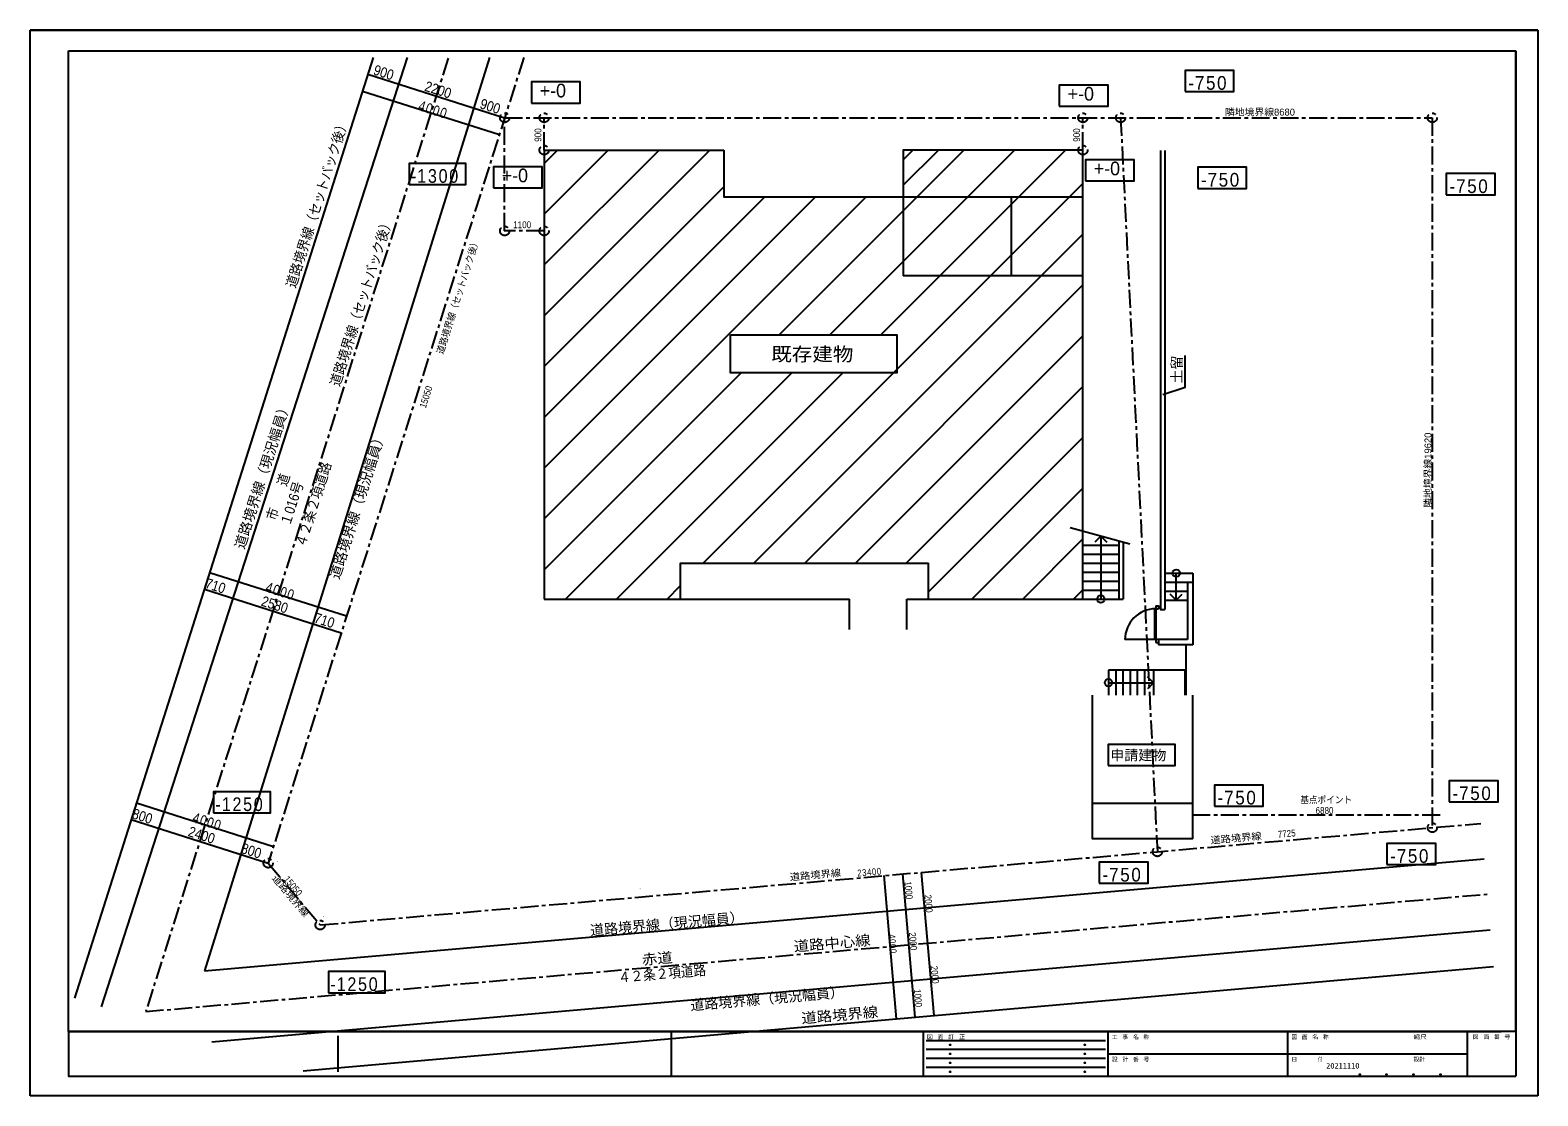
# Model space of a CAD drawing. Units: millimetres, scale not verified. Extents: x -21066 to 20914, y -14901 to 14769.
import ezdxf
from ezdxf.enums import TextEntityAlignment as Align

# ---------------------------------------------------------------- set-up
doc = ezdxf.new("R2010")
doc.units = ezdxf.units.MM
doc.header["$LTSCALE"] = 100
doc.linetypes.add('CHAIN1', pattern=[8, 5, -1, 1, -1])
doc.layers.add('0-0_0', color=7, linetype='Continuous')
doc.styles.add('ＭＳ ゴシック', font='')
doc.styles.add('ＭＳ Ｐゴシック', font='')
doc.styles.add('ＭＳ Ｐ明朝', font='')
doc.styles.get('ＭＳ ゴシック').set_extended_font_data('MS Gothic')
doc.styles.get('ＭＳ Ｐゴシック').set_extended_font_data('MS PGothic')
doc.styles.get('ＭＳ Ｐ明朝').set_extended_font_data('MS PMincho')

msp = doc.modelspace()

# ---------------------------------------------------------------- linework, layer by layer
at = {"layer": '0-0_0', "color": 3}
for p, q in [((20913.8, 14769.1), (-21066.2, 14769.1)), ((-21066.2, -14900.9), (-21066.2, 14769.1)), ((-21066.2, 14769.1), (20913.8, 14769.1)), ((20913.8, 14769.1), (20913.8, -14900.9)), ((-19996.2, -13105.9), (-19996.2, 14194.1)), ((-19996.2, -13105.9), (-19996.2, 14194.1)), ((-19996.2, -13105.9), (-19996.2, 14194.1)), ((-19996.2, 14194.1), (20303.8, 14194.1)), ((20303.8, -13105.9), (20303.8, 14194.1)), ((20303.8, 14194.1), (20303.8, -13105.9)), ((20303.8, 14194.1), (20303.8, -13105.9)), ((-19996.2, -13105.9), (19896, -13105.9)), ((-19996.2, -13105.9), (-19996.2, -14355.4)), ((19896, -13105.9), (-19996.2, -13105.9)), ((20303.8, -13105.9), (-19996.2, -13105.9)), ((-12496.2, -13230.9), (-12496.2, -14230.9)), ((-3206.7, -14355.9), (-3206.7, -13105.9)), ((3803.8, -14355.9), (3803.8, -13105.9)), ((3878.8, -13355.9), (8878.8, -13355.9)), ((8953.8, -14355.9), (8953.8, -13105.9)), ((13953.8, -14355.9), (13953.8, -13105.9)), ((18953.8, -14355.9), (18953.8, -13105.9)), ((20303.8, -13105.9), (20303.8, -14355.9)), ((3878.8, -13605.9), (8878.8, -13605.9)), ((8953.8, -13730.9), (18953.8, -13730.9)), ((3878.8, -13855.9), (8878.8, -13855.9)), ((3878.8, -14105.9), (8878.8, -14105.9)), ((-19995.7, -14355.9), (20303.8, -14355.9)), ((20913.8, -14900.9), (-21066.2, -14900.9))]:
    msp.add_line(p, q, dxfattribs=at)
at = {"layer": '0-0_0', "color": 1}
for p, q in [((-11517.1, 14011.7), (-19828.6, -12183.9)), ((-10569.8, 14009.8), (-19088.9, -12418.6)), ((-8273.8, 14005.9), (-16213.4, -11422.6)), ((-11666.9, 13539.7), (-7854.2, 12330)), ((-11814.4, 13074.8), (-8001.7, 11865.1)), ((-16067.9, -331.2), (-12255.2, -1540.9)), ((-16215.4, -796.1), (-12402.7, -2005.8)), ((-18103.3, -6746.4), (-14290.7, -7956.1)), ((-18250.9, -7211.3), (-14438.2, -8421)), ((-16213.4, -11422.6), (19416.5, -8304.2)), ((3059.7, -12755.2), (2710.9, -8770.1)), ((3580.4, -12709.6), (3231.6, -8724.5)), ((4101.1, -12664), (3752.3, -8679)), ((-16005.7, -13396.8), (19589.5, -10281.4)), ((-13468.7, -14201.8), (19678.7, -11300.6))]:
    msp.add_line(p, q, dxfattribs=at)
at = {"layer": '0-0_0', "color": 1, "linetype": 'CHAIN1'}
for p, q in [((-9424.9, 13992.6), (-17847.8, -12554.3)), ((-7320.9, 14011), (-14438.2, -8421)), ((-7854.2, 12330), (17975.8, 12330)), ((-7854.2, 9180.2), (-7854.2, 12330)), ((-6754.2, 11430), (-6754.2, 12330)), ((8245.8, 11430), (8245.8, 12330)), ((9295.8, 12330), (10319.2, -8104.2)), ((17975.8, 12330), (17975.8, -7434.1)), ((-6754.2, 9179.7), (-7853.7, 9179.7)), ((18191.1, -7089.4), (11311.1, -7089.4)), ((-17847.8, -12554.3), (19502.3, -9285.3))]:
    msp.add_line(p, q, dxfattribs=at)
at = {"layer": '0-0_0'}
for p, q in [((-6754.2, 11430), (-1754.2, 11430)), ((-6754.2, 11430), (-6754.2, -1070)), ((-6754.2, 6817.5), (-2141.7, 11430)), ((-6754.2, 8231.7), (-3555.9, 11430)), ((-6754.2, 9646), (-4970.1, 11430)), ((-6754.2, 11060.2), (-6384.4, 11430)), ((-212.9, 6287.7), (4929.4, 11430)), ((1201.3, 6287.7), (6343.6, 11430)), ((2615.5, 6287.7), (7757.8, 11430)), ((3245.8, 11160.7), (3515.1, 11430)), ((3245.8, 10453.6), (4222.2, 11430)), ((10531.1, 11415.9), (10531.1, -1355.9)), ((-2328, -70), (8245.8, 10503.8)), ((-6754.2, 5403.3), (-1754.2, 10403.3)), ((-6754.2, 2574.9), (800.9, 10130)), ((-6754.2, 3989.1), (-613.3, 10130)), ((-6754.2, 1160.7), (2215.1, 10130)), ((6245.8, 10130), (6245.8, 7930)), ((-913.8, -70), (8245.8, 9089.6)), ((500.4, -70), (8245.8, 7675.4)), ((8245.8, 7930), (3245.8, 7930)), ((1914.6, -70), (8245.8, 6261.2)), ((11093.9, 4815.7), (11093.9, 5715.7)), ((-6754.2, -253.5), (-1270.2, 5230.4)), ((-6156.4, -1070), (144, 5230.4)), ((-4742.2, -1070), (1558.2, 5230.4)), ((3328.8, -70), (8245.8, 4847)), ((11093.9, 4815.7), (10473.2, 4618)), ((3945.8, -867.2), (8245.8, 3432.8)), ((5157.3, -1070), (8245.8, 2018.5)), ((9555.3, 457.7), (7888.8, 910.7)), ((6571.5, -1070), (8245.8, 604.3)), ((8245.8, 430), (9245.8, 430)), ((8745.8, 677.8), (8578.5, 510.5)), ((8745.8, 678.4), (8745.8, -1070)), ((8745.8, 677.8), (8913.1, 510.5)), ((9245.8, 541.9), (9245.8, -1070)), ((9365.8, 509.3), (9365.8, -1070)), ((8245.8, 180), (9245.8, 180)), ((3945.8, -1070), (3945.8, -70)), ((8245.8, -70), (9245.8, -70)), ((8245.8, -320), (9245.8, -320)), ((10531.1, -348.5), (11311.1, -348.5)), ((10846.1, -1098.5), (10846.1, -348.5)), ((11311.1, -348.5), (11311.1, -2348.5)), ((-3328, -1070), (-2954.2, -696.2)), ((7985.7, -1070), (8245.8, -809.9)), ((8245.8, -570), (9245.8, -570)), ((8245.8, -820), (9245.8, -820)), ((10531.1, -598.5), (11311.1, -598.5)), ((11161.1, -598.5), (11161.1, -2198.5)), ((-6754.2, -1070), (1745.8, -1070)), ((1745.8, -1920), (1745.8, -1070)), ((3345.8, -1070), (9365.8, -1070)), ((3345.8, -1920), (3345.8, -1070)), ((10531.1, -848.5), (11161.1, -848.5)), ((10531.1, -1098.5), (11161.1, -1098.5)), ((10846.1, -1098.5), (10678.8, -931.2)), ((10846.1, -1098.5), (11013.4, -931.2)), ((10244.1, -1342.3), (10244.1, -2198.5)), ((10274.1, -1261.9), (10274.1, -2278.5)), ((10274.1, -1341.9), (10354.1, -1341.9)), ((10274.1, -2198.5), (9417.5, -2198.5)), ((11161.1, -2198.5), (10274.1, -2198.5)), ((10274.1, -2278.5), (10354.1, -2278.5)), ((10354.1, -2198.5), (10354.1, -2348.5)), ((11311.1, -2348.5), (10354.1, -2348.5)), ((11111.1, -2348.5), (11111.1, -3748.5)), ((11080.6, -3048.5), (8961.1, -3048.5)), ((8961.1, -3048.5), (8961.1, -3748.5)), ((9161.1, -3048.5), (9161.1, -3748.5)), ((9361.1, -3048.5), (9361.1, -3748.5)), ((9561.1, -3048.5), (9561.1, -3748.5)), ((9761.1, -3048.5), (9761.1, -3748.5)), ((9961.1, -3048.5), (9961.1, -3748.5)), ((10211.1, -3398.5), (10043.8, -3231.2)), ((10211.1, -3048.5), (10211.1, -3748.5)), ((11081.1, -3049), (11081.1, -3748.5)), ((8961.1, -3398.5), (10211.1, -3398.5)), ((10211.1, -3398.5), (10043.8, -3565.8)), ((11311.1, -7748.5), (11311.1, -3748.5)), ((10817.4, -5707.4), (10817.4, -5120)), ((8950.1, -5707.9), (10816.9, -5707.9)), ((8511.1, -6748.5), (11311.1, -6748.5))]:
    msp.add_line(p, q, dxfattribs=at)
at = {"layer": '0-0_0', "color": 134}
for p, q in [((-8933.4, 10470.8), (-8933.4, 11058.2)), ((-10516.3, 10470.3), (-8933.9, 10470.3)), ((-14375.9, -7020.6), (-14375.9, -6433.2)), ((-15958.8, -7021.1), (-14376.4, -7021.1)), ((-11176.7, -12030.1), (-11176.7, -11442.7)), ((-12759.6, -12030.6), (-11177.2, -12030.6))]:
    msp.add_line(p, q, dxfattribs=at)
for points in [[(11090.9, 13061.2), (12451.6, 13061.2), (12451.6, 13649.6), (11090.9, 13649.6)], [(-7111.4, 12738.8), (-5750.7, 12738.8), (-5750.7, 13327.3), (-7111.4, 13327.3)], [(7589.8, 12649.3), (8950.5, 12649.3), (8950.5, 13237.7), (7589.8, 13237.7)], [(-8168.8, 10376.1), (-6808.1, 10376.1), (-6808.1, 10964.5), (-8168.8, 10964.5)], [(8315.5, 10570.1), (9676.2, 10570.1), (9676.2, 11158.6), (8315.5, 11158.6)], [(11444, 10364.2), (12804.7, 10364.2), (12804.7, 10952.6), (11444, 10952.6)], [(18363.6, 10185.6), (19724.4, 10185.6), (19724.4, 10774), (18363.6, 10774)], [(11906.1, -6838.5), (13266.8, -6838.5), (13266.8, -6250.1), (11906.1, -6250.1)], [(18449.2, -6715.9), (19810, -6715.9), (19810, -6127.5), (18449.2, -6127.5)], [(16711.7, -8462.6), (18072.5, -8462.6), (18072.5, -7874.2), (16711.7, -7874.2)], [(8703.4, -8983.8), (10064.2, -8983.8), (10064.2, -8395.4), (8703.4, -8395.4)]]:
    msp.add_lwpolyline(points, close=True, dxfattribs=at)
at = {"layer": '0-0_0'}
for points in [[(-1754.2, 11430), (-1754.2, 10130), (8245.8, 10130)], [(8245.8, -1070), (8245.8, 11430), (3245.8, 11430), (3245.8, 7930)], [(10411.1, 11415.9), (10411.1, -1355.9), (10531.1, -1355.9)], [(-2954.2, -1070), (-2954.2, -70), (3945.8, -70)], [(10274.1, -1261.9), (10354.1, -1261.9), (10354.1, -1341.9)], [(11311.1, -7748.5), (8511.1, -7748.5), (8511.1, -3748.5)], [(10816.9, -5119.5), (8950.1, -5119.5), (8950.1, -5707.9)]]:
    msp.add_lwpolyline(points, dxfattribs=at)
at = {"layer": '0-0_0', "color": 134}
for points in [[(-8933.9, 11058.7), (-10516.3, 11058.7), (-10516.3, 10470.3)], [(-14376.4, -6432.7), (-15958.8, -6432.7), (-15958.8, -7021.1)], [(-11177.2, -11442.2), (-12759.6, -11442.2), (-12759.6, -12030.6)]]:
    msp.add_lwpolyline(points, dxfattribs=at)
at = {"layer": '0-0_0'}
msp.add_lwpolyline([(-1570.1, 6287.7), (3061.7, 6287.7), (3061.7, 5230.4), (-1570.1, 5230.4)], close=True, dxfattribs=at)
at = {"layer": '0-0_0', "color": 1, "linetype": 'CHAIN1'}
msp.add_lwpolyline([(-14438.2, -8421), (-12991.7, -10144.4), (19329.9, -7315.6)], dxfattribs=at)
for centre in [(-7854.2, 12330), (-6754.2, 12330), (8245.8, 12330), (9295.8, 12330), (17975.8, 12330), (-6754.2, 11430), (8245.8, 11430), (-7853.7, 9180.2), (-6754.2, 9179.7), (17975.8, -7434.1), (10319.2, -8104.2), (-14438.2, -8421), (-12991.7, -10144.4)]:
    msp.add_circle(centre, 129.2, dxfattribs=at)
at = {"layer": '0-0_0'}
for centre in [(10846.1, -348.5), (8745.8, -1070), (8961.1, -3398.5)]:
    msp.add_circle(centre, 103.3, dxfattribs=at)
at = {"layer": '0-0_0', "color": 3}
for centre in [(4553.8, -13480.9), (4553.8, -13730.9), (8303.8, -13480.9), (8303.8, -13730.9), (4553.8, -13980.9), (4553.8, -14230.9), (8303.8, -13980.9), (8303.8, -14230.9), (15953.8, -14305.9), (16703.8, -14305.9), (17453.8, -14305.9), (18203.8, -14305.9)]:
    msp.add_circle(centre, 12.5, dxfattribs=at)
at = {"layer": '0-0_0', "color": 134}
for centre, start, end in [((-8933.9, 11058.2), 0, 90), ((-8933.9, 10470.8), 270, 0), ((-14376.4, -6433.2), 0, 90), ((-14376.4, -7020.6), 270, 0), ((-14168.9, -8367.7), 162.39663, 220.00611), ((-4089.4, -9124.8), 275.00189, 0), ((-11177.2, -11442.7), 0, 90), ((-11177.2, -12030.1), 270, 0)]:
    msp.add_arc(centre, 0.5, start, end, dxfattribs=at)
at = {"layer": '0-0_0', "color": 1, "linetype": 'CHAIN1'}
msp.add_arc((-7853.7, 9180.2), 0.5, 180, 270, dxfattribs=at)
at = {"layer": '0-0_0'}
for centre, radius, start, end in [((9365.3, 509.9), 0.5, 254.79326, 0), ((10274.1, -2198.5), 856.6, 90, 180), ((11080.6, -3049), 0.5, 0, 90), ((10816.9, -5120), 0.5, 0, 90), ((10816.9, -5707.4), 0.5, 270, 0), ((-12887.2, -9894.8), 0.5, 220.00611, 275.00189)]:
    msp.add_arc(centre, radius, start, end, dxfattribs=at)
at = {"layer": '0-0_0', "color": 3}
msp.add_arc((-19995.7, -14355.4), 0.5, 180, 270, dxfattribs=at)

# ---------------------------------------------------------------- texts
at = {"layer": '0-0_0', "color": 1, "style": 'ＭＳ Ｐ明朝'}
for s, height, rotation, width, p in [('900', 285.9, 342.397, 0.9, (-11557.6, 13457.8)), ('2200', 285.9, 342.397, 0.9, (-10133, 13005.8)), ('900', 285.9, 342.397, 0.9, (-8592.3, 12517)), ('道路境界線（セットバック後）', 285.9, 72.397, 0.9, (-13602.1, 7540.9)), ('900', 190.6, 90, 0.9, (-6774.7, 11660.9)), ('900', 190.6, 90, 0.9, (8225.3, 11660.9)), ('道路境界線（セットバック後）', 285.9, 72.397, 0.9, (-12373.2, 4800.7)), ('道路境界線（セットバック後）', 190.6, 72.397, 0.9, (-9518.6, 5716.5)), ('15050', 190.6, 72.397, 0.9, (-9995, 4215)), ('隣地境界線19620', 190.6, 90, 1.05, (18005.8, 1471.5)), ('４２条２項道路', 285.9, 72.397, 0.9, (-13333.3, 324.1)), ('市\u3000\u3000道', 285.9, 72.397, 0.85, (-14150.4, 1076.2)), ('１016号', 285.9, 72.397, 0.9, (-13752.7, 915)), ('710', 285.9, 342.397, 0.9, (-16242.7, -834.7)), ('2580', 285.9, 342.397, 0.9, (-14681.6, -1330)), ('710', 285.9, 342.397, 0.9, (-13207.3, -1797.8)), ('800', 285.9, 342.397, 0.9, (-18278.1, -7249.8)), ('2400', 285.9, 342.397, 0.9, (-16717, -7745.2)), ('道路境界線', 190.6, 5.002, 1.1, (11810.6, -7938.5)), ('7725', 190.6, 5.002, 0.9, (13685.1, -7774.4)), ('800', 285.9, 342.397, 0.9, (-15242.7, -8212.9)), ('道路境界線', 190.6, 310.006, 1.1, (-14390.5, -8880.6)), ('15050', 190.6, 310.006, 0.9, (-14062.6, -8915.1)), ('道路境界線', 190.6, 5.002, 1.1, (98.5, -8963.5)), ('1000', 190.6, 275.002, 0.9, (3220.7, -8943.8)), ('2000', 190.6, 275.002, 0.9, (3777.8, -9314.8)), ('道路中心線', 285.9, 5.002, 1.1, (214.9, -10970.9)), ('2000', 190.6, 275.002, 0.9, (3345, -10364.2)), ('赤道', 285.9, 5.002, 1.1, (-4014.2, -11341.1)), ('４２条２項道路', 285.9, 5.002, 0.9, (-4676.2, -11835.3)), ('2000', 190.6, 275.002, 0.9, (3950.9, -11292)), ('1000', 190.6, 275.002, 0.9, (3483.3, -11945)), ('道路境界線', 285.9, 5.002, 1.1, (427.3, -12970.5))]:
    msp.add_text(s, height=height, rotation=rotation, dxfattribs=dict(at, width=width)).set_placement(p, align=Align.BOTTOM_LEFT)
at = {"layer": '0-0_0', "color": 134, "style": 'ＭＳ Ｐ明朝'}
for p in [(-6880.4, 12782.1), (7820.8, 12692.5), (-7937.8, 10419.4), (8546.5, 10613.4)]:
    msp.add_text('+-0', height=381.2, dxfattribs=at).set_placement(p, align=Align.BOTTOM_LEFT)
at = {"layer": '0-0_0', "color": 1, "style": 'ＭＳ Ｐ明朝'}
for s, width, p in [('隣地境界線8680', 1.05, (12203.7, 12335)), ('1100', 0.9, (-7616.1, 9198.8)), ('基点ポイント', 0.9, (14300.3, -6811.3)), ('6880', 0.9, (14724.7, -7108.2))]:
    msp.add_text(s, height=190.6, dxfattribs=dict(at, width=width)).set_placement(p, align=Align.BOTTOM_LEFT)
at = {"layer": '0-0_0', "style": 'ＭＳ Ｐ明朝', "width": 1.1}
msp.add_text('既存建物', height=381.2, dxfattribs=at).set_placement((-431.8, 5443.1), align=Align.BOTTOM_LEFT)
at = {"layer": '0-0_0', "style": 'ＭＳ Ｐ明朝'}
msp.add_text('土留', height=285.9, rotation=90, dxfattribs=at).set_placement((11088.3, 4930.4), align=Align.BOTTOM_LEFT)
at = {"layer": '0-0_0', "color": 1, "style": 'ＭＳ Ｐ明朝'}
for rotation, p in [(72.397, (-15028.8, 272.7)), (72.397, (-12383.5, -566.6)), (5.002, (-5454.4, -10526.1)), (5.002, (-2664.8, -12607.4))]:
    msp.add_text('道路境界線（現況幅員）', height=285.9, rotation=rotation, dxfattribs=at).set_placement(p, align=Align.BOTTOM_LEFT)
at = {"layer": '0-0_0', "style": 'ＭＳ Ｐ明朝'}
msp.add_text('申請建物', height=285.9, dxfattribs=at).set_placement((9009.2, -5644.1), align=Align.BOTTOM_LEFT)
at = {"layer": '0-0_0', "color": 3}
for s, height, style, p in [('図', 116.8, 'ＭＳ Ｐゴシック', (3903.8, -13354.1)), ('面', 116.8, 'ＭＳ Ｐゴシック', (4199.6, -13355.8)), ('訂', 116.8, 'ＭＳ Ｐゴシック', (4499, -13352.4)), ('正', 116.8, 'ＭＳ Ｐゴシック', (4801.1, -13353)), ('工', 114.4, 'ＭＳ Ｐゴシック', (9053.8, -13353.7)), ('事', 114.4, 'ＭＳ Ｐゴシック', (9344.2, -13351.3)), ('名', 114.4, 'ＭＳ Ｐゴシック', (9643.4, -13352)), ('称', 114.4, 'ＭＳ Ｐゴシック', (9935.1, -13352.3)), ('図', 114.1, 'ＭＳ Ｐゴシック', (14053.8, -13353)), ('面', 114.1, 'ＭＳ Ｐゴシック', (14342.9, -13354.7)), ('名', 114.1, 'ＭＳ Ｐゴシック', (14636.7, -13350.3)), ('称', 114.1, 'ＭＳ Ｐゴシック', (14927.8, -13350.6)), ('図', 114.1, 'ＭＳ Ｐゴシック', (19105.5, -13350.3)), ('面', 114.1, 'ＭＳ Ｐゴシック', (19399, -13352)), ('番', 114.1, 'ＭＳ Ｐゴシック', (19691.8, -13349.6)), ('号', 114.1, 'ＭＳ Ｐゴシック', (19986, -13349.9)), ('設', 114.4, 'ＭＳ Ｐゴシック', (9053.8, -13976.6)), ('計', 114.4, 'ＭＳ Ｐゴシック', (9347.6, -13973.9)), ('番', 114.4, 'ＭＳ Ｐゴシック', (9639.9, -13976.3)), ('号', 114.4, 'ＭＳ Ｐゴシック', (9934.4, -13976.6)), ('日', 114.1, 'ＭＳ Ｐゴシック', (14053.8, -13974.6)), ('設計', 114.4, 'ＭＳ Ｐゴシック', (17453.8, -13975.3)), ('20211110', 154.8, 'ＭＳ ゴシック', (15019.8, -14187.4))]:
    msp.add_text(s, height=height, dxfattribs=dict(at, style=style)).set_placement(p, align=Align.BOTTOM_LEFT)
at = {"layer": '0-0_0', "color": 3, "style": 'ＭＳ Ｐゴシック'}
for s, height, width, p in [('縮尺', 114.4, 1.15, (17453.8, -13351.7)), ('\u3000\u3000付', 114.1, 0.75, (14553.1, -13972.2))]:
    msp.add_text(s, height=height, dxfattribs=dict(at, width=width)).set_placement(p, align=Align.BOTTOM_LEFT)
at = {"layer": '0-0_0', "color": 134, "char_height": 381.2, "attachment_point": 7, "style": 'ＭＳ Ｐ明朝'}
for s, insert in [('\\T1.17;\\W0.95;-750', (11181.1, 13104.4)), ('\\T1.19;\\W0.9;-1300', (-10465.4, 10513.5)), ('\\T1.17;\\W0.95;-750', (11534.2, 10407.5)), ('\\T1.17;\\W0.95;-750', (18453.9, 10228.9)), ('\\T1.17;\\W0.95;-750', (18539.5, -6672.7)), ('\\T1.19;\\W0.9;-1250', (-15907.9, -6977.8)), ('\\T1.17;\\W0.95;-750', (11996.3, -6795.2)), ('\\T1.17;\\W0.95;-750', (16802, -8419.3)), ('\\T1.17;\\W0.95;-750', (8793.7, -8940.5)), ('\\T1.19;\\W0.9;-1250', (-12708.7, -11987.3))]:
    msp.add_mtext(s, dxfattribs=dict(at, insert=insert))
at = {"layer": '0-0_0', "color": 1, "attachment_point": 7, "style": 'ＭＳ Ｐ明朝'}
for s, insert, char_height, rotation in [('\\T1.17;\\W0.85;4000', (-10280.5, 12540.9), 285.9, 342.397), ('\\T1.17;\\W0.85;4000', (-14534.1, -865.1), 285.9, 342.397), ('\\T1.17;\\W0.85;4000', (-16569.5, -7280.3), 285.9, 342.397), ('\\T1.16;\\W0.85;23400', (1973, -8799.5), 190.6, 5.002), ('\\T1.17;\\W0.85;4000', (2824.3, -10409.8), 190.6, 275.002)]:
    msp.add_mtext(s, dxfattribs=dict(at, insert=insert, char_height=char_height, rotation=rotation))

doc.saveas('drawing.dxf')
